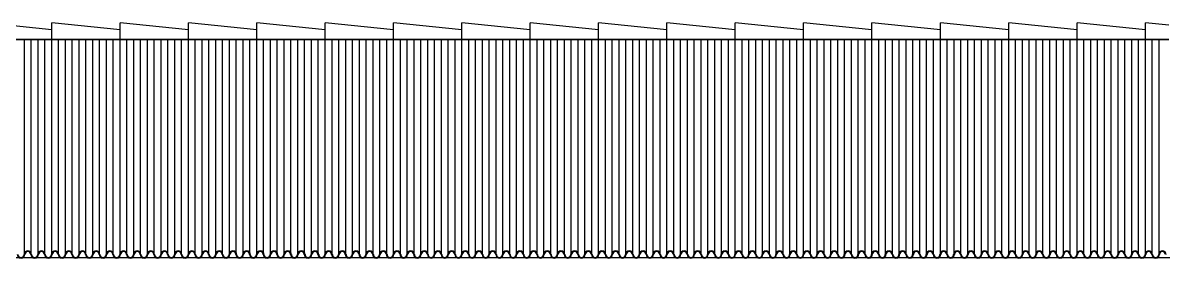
# Model space of a CAD drawing. Extents: x 5924 to 15219, y 2637 to 8140.
# Drawn here: x 10419 to 11253, y 7369 to 7541 of the extents above; entities that cross this region are included whole.
import ezdxf

# ---------------------------------------------------------------- set-up
doc = ezdxf.new("R2010")
doc.units = 0
doc.header["$LTSCALE"] = 35
for name, color, linetype in [('GERAL', 7, 'CONTINUOUS'), ('HACHURA', 13, 'CONTINUOUS'), ('INDCORTE', 2, 'CONTINUOUS'), ('LINVISTA', 13, 'CONTINUOUS')]:
    doc.layers.add(name, color=color, linetype=linetype)

msp = doc.modelspace()

# ---------------------------------------------------------------- linework, layer by layer
at = {"layer": 'GERAL'}
for p, q in [((10439.693, 7536.073), (10389.693, 7541.271)), ((10489.693, 7536.073), (10439.693, 7541.271)), ((10439.693, 7529.073), (10439.693, 7541.271)), ((10539.693, 7536.073), (10489.693, 7541.271)), ((10489.693, 7529.073), (10489.693, 7541.271)), ((10589.693, 7536.073), (10539.693, 7541.271)), ((10539.693, 7529.073), (10539.693, 7541.271)), ((10639.693, 7536.073), (10589.693, 7541.271)), ((10589.693, 7529.073), (10589.693, 7541.271)), ((10689.693, 7536.073), (10639.693, 7541.271)), ((10639.693, 7529.073), (10639.693, 7541.271)), ((10739.693, 7536.073), (10689.693, 7541.271)), ((10689.693, 7529.073), (10689.693, 7541.271)), ((10789.693, 7536.073), (10739.693, 7541.271)), ((10739.693, 7529.073), (10739.693, 7541.271)), ((10839.693, 7536.073), (10789.693, 7541.271)), ((10789.693, 7529.073), (10789.693, 7541.271)), ((10889.693, 7536.073), (10839.693, 7541.271)), ((10839.693, 7529.073), (10839.693, 7541.271)), ((10939.693, 7536.073), (10889.693, 7541.271)), ((10889.693, 7529.073), (10889.693, 7541.271)), ((10989.693, 7536.073), (10939.693, 7541.271)), ((10939.693, 7529.073), (10939.693, 7541.271)), ((11039.693, 7536.073), (10989.693, 7541.271)), ((10989.693, 7529.073), (10989.693, 7541.271)), ((11089.693, 7536.073), (11039.693, 7541.271)), ((11039.693, 7529.073), (11039.693, 7541.271)), ((11139.693, 7536.073), (11089.693, 7541.271)), ((11089.693, 7529.073), (11089.693, 7541.271)), ((11189.693, 7536.073), (11139.693, 7541.271)), ((11139.693, 7529.073), (11139.693, 7541.271)), ((11239.693, 7536.073), (11189.693, 7541.271)), ((11189.693, 7529.073), (11189.693, 7541.271)), ((11256.937, 7539.478), (11239.693, 7541.271)), ((11239.693, 7529.073), (11239.693, 7541.271)), ((10439.693, 7529.073), (10439.693, 7536.073)), ((10489.693, 7529.073), (10489.693, 7536.073)), ((10539.693, 7529.073), (10539.693, 7536.073)), ((10589.693, 7529.073), (10589.693, 7536.073)), ((10639.693, 7529.073), (10639.693, 7536.073)), ((10689.693, 7529.073), (10689.693, 7536.073)), ((10739.693, 7529.073), (10739.693, 7536.073)), ((10789.693, 7529.073), (10789.693, 7536.073)), ((10839.693, 7529.073), (10839.693, 7536.073)), ((10889.693, 7529.073), (10889.693, 7536.073)), ((10939.693, 7529.073), (10939.693, 7536.073)), ((10989.693, 7529.073), (10989.693, 7536.073)), ((11039.693, 7529.073), (11039.693, 7536.073)), ((11089.693, 7529.073), (11089.693, 7536.073)), ((11139.693, 7529.073), (11139.693, 7536.073)), ((11189.693, 7529.073), (11189.693, 7536.073)), ((11239.693, 7529.073), (11239.693, 7536.073)), ((10389.693, 7529.073), (10439.693, 7529.073)), ((10439.693, 7529.073), (10489.693, 7529.073)), ((10489.693, 7529.073), (10539.693, 7529.073)), ((10539.693, 7529.073), (10589.693, 7529.073)), ((10589.693, 7529.073), (10639.693, 7529.073)), ((10639.693, 7529.073), (10689.693, 7529.073)), ((10689.693, 7529.073), (10739.693, 7529.073)), ((10739.693, 7529.073), (10789.693, 7529.073)), ((10789.693, 7529.073), (10839.693, 7529.073)), ((10839.693, 7529.073), (10889.693, 7529.073)), ((10889.693, 7529.073), (10939.693, 7529.073)), ((10939.693, 7529.073), (10989.693, 7529.073)), ((10989.693, 7529.073), (11039.693, 7529.073)), ((11039.693, 7529.073), (11089.693, 7529.073)), ((11089.693, 7529.073), (11139.693, 7529.073)), ((11139.693, 7529.073), (11189.693, 7529.073)), ((11189.693, 7529.073), (11239.693, 7529.073)), ((11239.693, 7529.073), (11256.937, 7529.073))]:
    msp.add_line(p, q, dxfattribs=at)
at = {"layer": 'HACHURA'}
for p, q in [((10419.693, 7371.411), (10419.693, 7373.862)), ((10419.693, 7372.508), (10419.693, 7373.862)), ((10429.693, 7371.411), (10429.693, 7373.862)), ((10429.693, 7372.508), (10429.693, 7373.862)), ((10439.693, 7371.411), (10439.693, 7373.862)), ((10439.693, 7372.508), (10439.693, 7373.862)), ((10449.693, 7371.411), (10449.693, 7373.862)), ((10449.693, 7372.508), (10449.693, 7373.862)), ((10459.693, 7371.411), (10459.693, 7373.862)), ((10459.693, 7372.508), (10459.693, 7373.862)), ((10469.693, 7371.411), (10469.693, 7373.862)), ((10469.693, 7372.508), (10469.693, 7373.862)), ((10479.693, 7371.411), (10479.693, 7373.862)), ((10479.693, 7372.508), (10479.693, 7373.862)), ((10489.693, 7371.411), (10489.693, 7373.862)), ((10489.693, 7372.508), (10489.693, 7373.862)), ((10499.693, 7371.411), (10499.693, 7373.862)), ((10499.693, 7372.508), (10499.693, 7373.862)), ((10509.693, 7371.411), (10509.693, 7373.862)), ((10509.693, 7372.508), (10509.693, 7373.862)), ((10519.693, 7371.411), (10519.693, 7373.862)), ((10519.693, 7372.508), (10519.693, 7373.862)), ((10529.693, 7371.411), (10529.693, 7373.862)), ((10529.693, 7372.508), (10529.693, 7373.862)), ((10539.693, 7371.411), (10539.693, 7373.862)), ((10539.693, 7372.508), (10539.693, 7373.862)), ((10549.693, 7371.411), (10549.693, 7373.862)), ((10549.693, 7372.508), (10549.693, 7373.862)), ((10559.693, 7371.411), (10559.693, 7373.862)), ((10559.693, 7372.508), (10559.693, 7373.862)), ((10569.693, 7371.411), (10569.693, 7373.862)), ((10569.693, 7372.508), (10569.693, 7373.862)), ((10579.693, 7371.411), (10579.693, 7373.862)), ((10579.693, 7372.508), (10579.693, 7373.862)), ((10589.693, 7371.411), (10589.693, 7373.862)), ((10589.693, 7372.508), (10589.693, 7373.862)), ((10599.693, 7371.411), (10599.693, 7373.862)), ((10599.693, 7372.508), (10599.693, 7373.862)), ((10609.693, 7371.411), (10609.693, 7373.862)), ((10609.693, 7372.508), (10609.693, 7373.862)), ((10619.693, 7371.411), (10619.693, 7373.862)), ((10619.693, 7372.508), (10619.693, 7373.862)), ((10629.693, 7371.411), (10629.693, 7373.862)), ((10629.693, 7372.508), (10629.693, 7373.862)), ((10639.693, 7371.411), (10639.693, 7373.862)), ((10639.693, 7372.508), (10639.693, 7373.862)), ((10649.693, 7371.411), (10649.693, 7373.862)), ((10649.693, 7372.508), (10649.693, 7373.862)), ((10659.693, 7371.411), (10659.693, 7373.862)), ((10659.693, 7372.508), (10659.693, 7373.862)), ((10669.693, 7371.411), (10669.693, 7373.862)), ((10669.693, 7372.508), (10669.693, 7373.862)), ((10679.693, 7371.411), (10679.693, 7373.862)), ((10679.693, 7372.508), (10679.693, 7373.862)), ((10689.693, 7371.411), (10689.693, 7373.862)), ((10689.693, 7372.508), (10689.693, 7373.862)), ((10699.693, 7371.411), (10699.693, 7373.862)), ((10699.693, 7372.508), (10699.693, 7373.862)), ((10709.693, 7371.411), (10709.693, 7373.862)), ((10709.693, 7372.508), (10709.693, 7373.862)), ((10719.693, 7371.411), (10719.693, 7373.862)), ((10719.693, 7372.508), (10719.693, 7373.862)), ((10729.693, 7371.411), (10729.693, 7373.862)), ((10729.693, 7372.508), (10729.693, 7373.862)), ((10739.693, 7371.411), (10739.693, 7373.862)), ((10739.693, 7372.508), (10739.693, 7373.862)), ((10749.693, 7371.411), (10749.693, 7373.862)), ((10749.693, 7372.508), (10749.693, 7373.862)), ((10759.693, 7371.411), (10759.693, 7373.862)), ((10759.693, 7372.508), (10759.693, 7373.862)), ((10769.693, 7371.411), (10769.693, 7373.862)), ((10769.693, 7372.508), (10769.693, 7373.862)), ((10779.693, 7371.411), (10779.693, 7373.862)), ((10779.693, 7372.508), (10779.693, 7373.862)), ((10789.693, 7371.411), (10789.693, 7373.862)), ((10789.693, 7372.508), (10789.693, 7373.862)), ((10799.693, 7371.411), (10799.693, 7373.862)), ((10799.693, 7372.508), (10799.693, 7373.862)), ((10809.693, 7371.411), (10809.693, 7373.862)), ((10809.693, 7372.508), (10809.693, 7373.862)), ((10819.693, 7371.411), (10819.693, 7373.862)), ((10819.693, 7372.508), (10819.693, 7373.862)), ((10829.693, 7371.411), (10829.693, 7373.862)), ((10829.693, 7372.508), (10829.693, 7373.862)), ((10839.693, 7371.411), (10839.693, 7373.862)), ((10839.693, 7372.508), (10839.693, 7373.862)), ((10849.693, 7371.411), (10849.693, 7373.862)), ((10849.693, 7372.508), (10849.693, 7373.862)), ((10859.693, 7371.411), (10859.693, 7373.862)), ((10859.693, 7372.508), (10859.693, 7373.862)), ((10869.693, 7371.411), (10869.693, 7373.862)), ((10869.693, 7372.508), (10869.693, 7373.862)), ((10879.693, 7371.411), (10879.693, 7373.862)), ((10879.693, 7372.508), (10879.693, 7373.862)), ((10889.693, 7371.411), (10889.693, 7373.862)), ((10889.693, 7372.508), (10889.693, 7373.862)), ((10899.693, 7371.411), (10899.693, 7373.862)), ((10899.693, 7372.508), (10899.693, 7373.862)), ((10909.693, 7371.411), (10909.693, 7373.862)), ((10909.693, 7372.508), (10909.693, 7373.862)), ((10919.693, 7371.411), (10919.693, 7373.862)), ((10919.693, 7372.508), (10919.693, 7373.862)), ((10929.693, 7371.411), (10929.693, 7373.862)), ((10929.693, 7372.508), (10929.693, 7373.862)), ((10939.693, 7371.411), (10939.693, 7373.862)), ((10939.693, 7372.508), (10939.693, 7373.862)), ((10949.693, 7371.411), (10949.693, 7373.862)), ((10949.693, 7372.508), (10949.693, 7373.862)), ((10959.693, 7371.411), (10959.693, 7373.862)), ((10959.693, 7372.508), (10959.693, 7373.862)), ((10969.693, 7371.411), (10969.693, 7373.862)), ((10969.693, 7372.508), (10969.693, 7373.862)), ((10979.693, 7371.411), (10979.693, 7373.862)), ((10979.693, 7372.508), (10979.693, 7373.862)), ((10989.693, 7371.411), (10989.693, 7373.862)), ((10989.693, 7372.508), (10989.693, 7373.862)), ((10999.693, 7371.411), (10999.693, 7373.862)), ((10999.693, 7372.508), (10999.693, 7373.862)), ((11009.693, 7371.411), (11009.693, 7373.862)), ((11009.693, 7372.508), (11009.693, 7373.862)), ((11019.693, 7371.411), (11019.693, 7373.862)), ((11019.693, 7372.508), (11019.693, 7373.862)), ((11029.693, 7371.411), (11029.693, 7373.862)), ((11029.693, 7372.508), (11029.693, 7373.862)), ((11039.693, 7371.411), (11039.693, 7373.862)), ((11039.693, 7372.508), (11039.693, 7373.862)), ((11049.693, 7371.411), (11049.693, 7373.862)), ((11049.693, 7372.508), (11049.693, 7373.862)), ((11059.693, 7371.411), (11059.693, 7373.862)), ((11059.693, 7372.508), (11059.693, 7373.862)), ((11069.693, 7371.411), (11069.693, 7373.862)), ((11069.693, 7372.508), (11069.693, 7373.862)), ((11079.693, 7371.411), (11079.693, 7373.862)), ((11079.693, 7372.508), (11079.693, 7373.862)), ((11089.693, 7371.411), (11089.693, 7373.862)), ((11089.693, 7372.508), (11089.693, 7373.862)), ((11099.693, 7371.411), (11099.693, 7373.862)), ((11099.693, 7372.508), (11099.693, 7373.862)), ((11109.693, 7371.411), (11109.693, 7373.862)), ((11109.693, 7372.508), (11109.693, 7373.862)), ((11119.693, 7371.411), (11119.693, 7373.862)), ((11119.693, 7372.508), (11119.693, 7373.862)), ((11129.693, 7371.411), (11129.693, 7373.862)), ((11129.693, 7372.508), (11129.693, 7373.862)), ((11139.693, 7371.411), (11139.693, 7373.862)), ((11139.693, 7372.508), (11139.693, 7373.862)), ((11149.693, 7371.411), (11149.693, 7373.862)), ((11149.693, 7372.508), (11149.693, 7373.862)), ((11159.693, 7371.411), (11159.693, 7373.862)), ((11159.693, 7372.508), (11159.693, 7373.862)), ((11169.693, 7371.411), (11169.693, 7373.862)), ((11169.693, 7372.508), (11169.693, 7373.862)), ((11179.693, 7371.411), (11179.693, 7373.862)), ((11179.693, 7372.508), (11179.693, 7373.862)), ((11189.693, 7371.411), (11189.693, 7373.862)), ((11189.693, 7372.508), (11189.693, 7373.862)), ((11199.693, 7371.411), (11199.693, 7373.862)), ((11199.693, 7372.508), (11199.693, 7373.862)), ((11209.693, 7371.411), (11209.693, 7373.862)), ((11209.693, 7372.508), (11209.693, 7373.862)), ((11219.693, 7371.411), (11219.693, 7373.862)), ((11219.693, 7372.508), (11219.693, 7373.862)), ((11229.693, 7371.411), (11229.693, 7373.862)), ((11229.693, 7372.508), (11229.693, 7373.862)), ((11239.693, 7371.411), (11239.693, 7373.862)), ((11239.693, 7372.508), (11239.693, 7373.862)), ((11249.693, 7371.411), (11249.693, 7373.862)), ((11249.693, 7372.508), (11249.693, 7373.862))]:
    msp.add_line(p, q, dxfattribs=at)
at = {"layer": 'INDCORTE'}
for p, q in [((11371.839, 7368.959), (7607.465, 7368.959)), ((10419.443, 7371.415), (10419.943, 7371.406)), ((10429.443, 7371.415), (10429.943, 7371.406)), ((10439.443, 7371.415), (10439.943, 7371.406)), ((10449.443, 7371.415), (10449.943, 7371.406)), ((10459.443, 7371.415), (10459.943, 7371.406)), ((10469.443, 7371.415), (10469.943, 7371.406)), ((10479.443, 7371.415), (10479.943, 7371.406)), ((10489.443, 7371.415), (10489.943, 7371.406)), ((10499.443, 7371.415), (10499.943, 7371.406)), ((10509.443, 7371.415), (10509.943, 7371.406)), ((10519.443, 7371.415), (10519.943, 7371.406)), ((10529.443, 7371.415), (10529.943, 7371.406)), ((10539.443, 7371.415), (10539.943, 7371.406)), ((10549.443, 7371.415), (10549.943, 7371.406)), ((10559.443, 7371.415), (10559.943, 7371.406)), ((10569.443, 7371.415), (10569.943, 7371.406)), ((10579.443, 7371.415), (10579.943, 7371.406)), ((10589.443, 7371.415), (10589.943, 7371.406)), ((10599.443, 7371.415), (10599.943, 7371.406)), ((10609.443, 7371.415), (10609.943, 7371.406)), ((10619.443, 7371.415), (10619.943, 7371.406)), ((10629.443, 7371.415), (10629.943, 7371.406)), ((10639.443, 7371.415), (10639.943, 7371.406)), ((10649.443, 7371.415), (10649.943, 7371.406)), ((10659.443, 7371.415), (10659.943, 7371.406)), ((10669.443, 7371.415), (10669.943, 7371.406)), ((10679.443, 7371.415), (10679.943, 7371.406)), ((10689.443, 7371.415), (10689.943, 7371.406)), ((10699.443, 7371.415), (10699.943, 7371.406)), ((10709.443, 7371.415), (10709.943, 7371.406)), ((10719.443, 7371.415), (10719.943, 7371.406)), ((10729.443, 7371.415), (10729.943, 7371.406)), ((10739.443, 7371.415), (10739.943, 7371.406)), ((10749.443, 7371.415), (10749.943, 7371.406)), ((10759.443, 7371.415), (10759.943, 7371.406)), ((10769.443, 7371.415), (10769.943, 7371.406)), ((10779.443, 7371.415), (10779.943, 7371.406)), ((10789.443, 7371.415), (10789.943, 7371.406)), ((10799.443, 7371.415), (10799.943, 7371.406)), ((10809.443, 7371.415), (10809.943, 7371.406)), ((10819.443, 7371.415), (10819.943, 7371.406)), ((10829.443, 7371.415), (10829.943, 7371.406)), ((10839.443, 7371.415), (10839.943, 7371.406)), ((10849.443, 7371.415), (10849.943, 7371.406)), ((10859.443, 7371.415), (10859.943, 7371.406)), ((10869.443, 7371.415), (10869.943, 7371.406)), ((10879.443, 7371.415), (10879.943, 7371.406)), ((10889.443, 7371.415), (10889.943, 7371.406)), ((10899.443, 7371.415), (10899.943, 7371.406)), ((10909.443, 7371.415), (10909.943, 7371.406)), ((10919.443, 7371.415), (10919.943, 7371.406)), ((10929.443, 7371.415), (10929.943, 7371.406)), ((10939.443, 7371.415), (10939.943, 7371.406)), ((10949.443, 7371.415), (10949.943, 7371.406)), ((10959.443, 7371.415), (10959.943, 7371.406)), ((10969.443, 7371.415), (10969.943, 7371.406)), ((10979.443, 7371.415), (10979.943, 7371.406)), ((10989.443, 7371.415), (10989.943, 7371.406)), ((10999.443, 7371.415), (10999.943, 7371.406)), ((11009.443, 7371.415), (11009.943, 7371.406)), ((11019.443, 7371.415), (11019.943, 7371.406)), ((11029.443, 7371.415), (11029.943, 7371.406)), ((11039.443, 7371.415), (11039.943, 7371.406)), ((11049.443, 7371.415), (11049.943, 7371.406)), ((11059.443, 7371.415), (11059.943, 7371.406)), ((11069.443, 7371.415), (11069.943, 7371.406)), ((11079.443, 7371.415), (11079.943, 7371.406)), ((11089.443, 7371.415), (11089.943, 7371.406)), ((11099.443, 7371.415), (11099.943, 7371.406)), ((11109.443, 7371.415), (11109.943, 7371.406)), ((11119.443, 7371.415), (11119.943, 7371.406)), ((11129.443, 7371.415), (11129.943, 7371.406)), ((11139.443, 7371.415), (11139.943, 7371.406)), ((11149.443, 7371.415), (11149.943, 7371.406)), ((11159.443, 7371.415), (11159.943, 7371.406)), ((11169.443, 7371.415), (11169.943, 7371.406)), ((11179.443, 7371.415), (11179.943, 7371.406)), ((11189.443, 7371.415), (11189.943, 7371.406)), ((11199.443, 7371.415), (11199.943, 7371.406)), ((11209.443, 7371.415), (11209.943, 7371.406)), ((11219.443, 7371.415), (11219.943, 7371.406)), ((11229.443, 7371.415), (11229.943, 7371.406)), ((11239.443, 7371.415), (11239.943, 7371.406)), ((11249.443, 7371.415), (11249.943, 7371.406))]:
    msp.add_line(p, q, dxfattribs=at)
for centre, radius, start, end in [((10417.193, 7371.46), 2.75, 181.123519, 358.876481), ((10417.193, 7371.46), 2.25, 181.123519, 358.876481), ((10422.193, 7371.362), 2.75, 1.123519, 178.876481), ((10422.193, 7371.362), 2.25, 1.123519, 178.876481), ((10427.193, 7371.46), 2.75, 181.123519, 358.876481), ((10427.193, 7371.46), 2.25, 181.123519, 358.876481), ((10432.193, 7371.362), 2.75, 1.123519, 178.876481), ((10432.193, 7371.362), 2.25, 1.123519, 178.876481), ((10437.193, 7371.46), 2.75, 181.123519, 358.876481), ((10437.193, 7371.46), 2.25, 181.123519, 358.876481), ((10442.193, 7371.362), 2.75, 1.123519, 178.876481), ((10442.193, 7371.362), 2.25, 1.123519, 178.876481), ((10447.193, 7371.46), 2.75, 181.123519, 358.876481), ((10447.193, 7371.46), 2.25, 181.123519, 358.876481), ((10452.193, 7371.362), 2.75, 1.123519, 178.876481), ((10452.193, 7371.362), 2.25, 1.123519, 178.876481), ((10457.193, 7371.46), 2.75, 181.123519, 358.876481), ((10457.193, 7371.46), 2.25, 181.123519, 358.876481), ((10462.193, 7371.362), 2.75, 1.123519, 178.876481), ((10462.193, 7371.362), 2.25, 1.123519, 178.876481), ((10467.193, 7371.46), 2.75, 181.123519, 358.876481), ((10467.193, 7371.46), 2.25, 181.123519, 358.876481), ((10472.193, 7371.362), 2.75, 1.123519, 178.876481), ((10472.193, 7371.362), 2.25, 1.123519, 178.876481), ((10477.193, 7371.46), 2.75, 181.123519, 358.876481), ((10477.193, 7371.46), 2.25, 181.123519, 358.876481), ((10482.193, 7371.362), 2.75, 1.123519, 178.876481), ((10482.193, 7371.362), 2.25, 1.123519, 178.876481), ((10487.193, 7371.46), 2.75, 181.123519, 358.876481), ((10487.193, 7371.46), 2.25, 181.123519, 358.876481), ((10492.193, 7371.362), 2.75, 1.123519, 178.876481), ((10492.193, 7371.362), 2.25, 1.123519, 178.876481), ((10497.193, 7371.46), 2.75, 181.123519, 358.876481), ((10497.193, 7371.46), 2.25, 181.123519, 358.876481), ((10502.193, 7371.362), 2.75, 1.123519, 178.876481), ((10502.193, 7371.362), 2.25, 1.123519, 178.876481), ((10507.193, 7371.46), 2.75, 181.123519, 358.876481), ((10507.193, 7371.46), 2.25, 181.123519, 358.876481), ((10512.193, 7371.362), 2.75, 1.123519, 178.876481), ((10512.193, 7371.362), 2.25, 1.123519, 178.876481), ((10517.193, 7371.46), 2.75, 181.123519, 358.876481), ((10517.193, 7371.46), 2.25, 181.123519, 358.876481), ((10522.193, 7371.362), 2.75, 1.123519, 178.876481), ((10522.193, 7371.362), 2.25, 1.123519, 178.876481), ((10527.193, 7371.46), 2.75, 181.123519, 358.876481), ((10527.193, 7371.46), 2.25, 181.123519, 358.876481), ((10532.193, 7371.362), 2.75, 1.123519, 178.876481), ((10532.193, 7371.362), 2.25, 1.123519, 178.876481), ((10537.193, 7371.46), 2.75, 181.123519, 358.876481), ((10537.193, 7371.46), 2.25, 181.123519, 358.876481), ((10542.193, 7371.362), 2.75, 1.123519, 178.876481), ((10542.193, 7371.362), 2.25, 1.123519, 178.876481), ((10547.193, 7371.46), 2.75, 181.123519, 358.876481), ((10547.193, 7371.46), 2.25, 181.123519, 358.876481), ((10552.193, 7371.362), 2.75, 1.123519, 178.876481), ((10552.193, 7371.362), 2.25, 1.123519, 178.876481), ((10557.193, 7371.46), 2.75, 181.123519, 358.876481), ((10557.193, 7371.46), 2.25, 181.123519, 358.876481), ((10562.193, 7371.362), 2.75, 1.123519, 178.876481), ((10562.193, 7371.362), 2.25, 1.123519, 178.876481), ((10567.193, 7371.46), 2.75, 181.123519, 358.876481), ((10567.193, 7371.46), 2.25, 181.123519, 358.876481), ((10572.193, 7371.362), 2.75, 1.123519, 178.876481), ((10572.193, 7371.362), 2.25, 1.123519, 178.876481), ((10577.193, 7371.46), 2.75, 181.123519, 358.876481), ((10577.193, 7371.46), 2.25, 181.123519, 358.876481), ((10582.193, 7371.362), 2.75, 1.123519, 178.876481), ((10582.193, 7371.362), 2.25, 1.123519, 178.876481), ((10587.193, 7371.46), 2.75, 181.123519, 358.876481), ((10587.193, 7371.46), 2.25, 181.123519, 358.876481), ((10592.193, 7371.362), 2.75, 1.123519, 178.876481), ((10592.193, 7371.362), 2.25, 1.123519, 178.876481), ((10597.193, 7371.46), 2.75, 181.123519, 358.876481), ((10597.193, 7371.46), 2.25, 181.123519, 358.876481), ((10602.193, 7371.362), 2.75, 1.123519, 178.876481), ((10602.193, 7371.362), 2.25, 1.123519, 178.876481), ((10607.193, 7371.46), 2.75, 181.123519, 358.876481), ((10607.193, 7371.46), 2.25, 181.123519, 358.876481), ((10612.193, 7371.362), 2.75, 1.123519, 178.876481), ((10612.193, 7371.362), 2.25, 1.123519, 178.876481), ((10617.193, 7371.46), 2.75, 181.123519, 358.876481), ((10617.193, 7371.46), 2.25, 181.123519, 358.876481), ((10622.193, 7371.362), 2.75, 1.123519, 178.876481), ((10622.193, 7371.362), 2.25, 1.123519, 178.876481), ((10627.193, 7371.46), 2.75, 181.123519, 358.876481), ((10627.193, 7371.46), 2.25, 181.123519, 358.876481), ((10632.193, 7371.362), 2.75, 1.123519, 178.876481), ((10632.193, 7371.362), 2.25, 1.123519, 178.876481), ((10637.193, 7371.46), 2.75, 181.123519, 358.876481), ((10637.193, 7371.46), 2.25, 181.123519, 358.876481), ((10642.193, 7371.362), 2.75, 1.123519, 178.876481), ((10642.193, 7371.362), 2.25, 1.123519, 178.876481), ((10647.193, 7371.46), 2.75, 181.123519, 358.876481), ((10647.193, 7371.46), 2.25, 181.123519, 358.876481), ((10652.193, 7371.362), 2.75, 1.123519, 178.876481), ((10652.193, 7371.362), 2.25, 1.123519, 178.876481), ((10657.193, 7371.46), 2.75, 181.123519, 358.876481), ((10657.193, 7371.46), 2.25, 181.123519, 358.876481), ((10662.193, 7371.362), 2.75, 1.123519, 178.876481), ((10662.193, 7371.362), 2.25, 1.123519, 178.876481), ((10667.193, 7371.46), 2.75, 181.123519, 358.876481), ((10667.193, 7371.46), 2.25, 181.123519, 358.876481), ((10672.193, 7371.362), 2.75, 1.123519, 178.876481), ((10672.193, 7371.362), 2.25, 1.123519, 178.876481), ((10677.193, 7371.46), 2.75, 181.123519, 358.876481), ((10677.193, 7371.46), 2.25, 181.123519, 358.876481), ((10682.193, 7371.362), 2.75, 1.123519, 178.876481), ((10682.193, 7371.362), 2.25, 1.123519, 178.876481), ((10687.193, 7371.46), 2.75, 181.123519, 358.876481), ((10687.193, 7371.46), 2.25, 181.123519, 358.876481), ((10692.193, 7371.362), 2.75, 1.123519, 178.876481), ((10692.193, 7371.362), 2.25, 1.123519, 178.876481), ((10697.193, 7371.46), 2.75, 181.123519, 358.876481), ((10697.193, 7371.46), 2.25, 181.123519, 358.876481), ((10702.193, 7371.362), 2.75, 1.123519, 178.876481), ((10702.193, 7371.362), 2.25, 1.123519, 178.876481), ((10707.193, 7371.46), 2.75, 181.123519, 358.876481), ((10707.193, 7371.46), 2.25, 181.123519, 358.876481), ((10712.193, 7371.362), 2.75, 1.123519, 178.876481), ((10712.193, 7371.362), 2.25, 1.123519, 178.876481), ((10717.193, 7371.46), 2.75, 181.123519, 358.876481), ((10717.193, 7371.46), 2.25, 181.123519, 358.876481), ((10722.193, 7371.362), 2.75, 1.123519, 178.876481), ((10722.193, 7371.362), 2.25, 1.123519, 178.876481), ((10727.193, 7371.46), 2.75, 181.123519, 358.876481), ((10727.193, 7371.46), 2.25, 181.123519, 358.876481), ((10732.193, 7371.362), 2.75, 1.123519, 178.876481), ((10732.193, 7371.362), 2.25, 1.123519, 178.876481), ((10737.193, 7371.46), 2.75, 181.123519, 358.876481), ((10737.193, 7371.46), 2.25, 181.123519, 358.876481), ((10742.193, 7371.362), 2.75, 1.123519, 178.876481), ((10742.193, 7371.362), 2.25, 1.123519, 178.876481), ((10747.193, 7371.46), 2.75, 181.123519, 358.876481), ((10747.193, 7371.46), 2.25, 181.123519, 358.876481), ((10752.193, 7371.362), 2.75, 1.123519, 178.876481), ((10752.193, 7371.362), 2.25, 1.123519, 178.876481), ((10757.193, 7371.46), 2.75, 181.123519, 358.876481), ((10757.193, 7371.46), 2.25, 181.123519, 358.876481), ((10762.193, 7371.362), 2.75, 1.123519, 178.876481), ((10762.193, 7371.362), 2.25, 1.123519, 178.876481), ((10767.193, 7371.46), 2.75, 181.123519, 358.876481), ((10767.193, 7371.46), 2.25, 181.123519, 358.876481), ((10772.193, 7371.362), 2.75, 1.123519, 178.876481), ((10772.193, 7371.362), 2.25, 1.123519, 178.876481), ((10777.193, 7371.46), 2.75, 181.123519, 358.876481), ((10777.193, 7371.46), 2.25, 181.123519, 358.876481), ((10782.193, 7371.362), 2.75, 1.123519, 178.876481), ((10782.193, 7371.362), 2.25, 1.123519, 178.876481), ((10787.193, 7371.46), 2.75, 181.123519, 358.876481), ((10787.193, 7371.46), 2.25, 181.123519, 358.876481), ((10792.193, 7371.362), 2.75, 1.123519, 178.876481), ((10792.193, 7371.362), 2.25, 1.123519, 178.876481), ((10797.193, 7371.46), 2.75, 181.123519, 358.876481), ((10797.193, 7371.46), 2.25, 181.123519, 358.876481), ((10802.193, 7371.362), 2.75, 1.123519, 178.876481), ((10802.193, 7371.362), 2.25, 1.123519, 178.876481), ((10807.193, 7371.46), 2.75, 181.123519, 358.876481), ((10807.193, 7371.46), 2.25, 181.123519, 358.876481), ((10812.193, 7371.362), 2.75, 1.123519, 178.876481), ((10812.193, 7371.362), 2.25, 1.123519, 178.876481), ((10817.193, 7371.46), 2.75, 181.123519, 358.876481), ((10817.193, 7371.46), 2.25, 181.123519, 358.876481), ((10822.193, 7371.362), 2.75, 1.123519, 178.876481), ((10822.193, 7371.362), 2.25, 1.123519, 178.876481), ((10827.193, 7371.46), 2.75, 181.123519, 358.876481), ((10827.193, 7371.46), 2.25, 181.123519, 358.876481), ((10832.193, 7371.362), 2.75, 1.123519, 178.876481), ((10832.193, 7371.362), 2.25, 1.123519, 178.876481), ((10837.193, 7371.46), 2.75, 181.123519, 358.876481), ((10837.193, 7371.46), 2.25, 181.123519, 358.876481), ((10842.193, 7371.362), 2.75, 1.123519, 178.876481), ((10842.193, 7371.362), 2.25, 1.123519, 178.876481), ((10847.193, 7371.46), 2.75, 181.123519, 358.876481), ((10847.193, 7371.46), 2.25, 181.123519, 358.876481), ((10852.193, 7371.362), 2.75, 1.123519, 178.876481), ((10852.193, 7371.362), 2.25, 1.123519, 178.876481), ((10857.193, 7371.46), 2.75, 181.123519, 358.876481), ((10857.193, 7371.46), 2.25, 181.123519, 358.876481), ((10862.193, 7371.362), 2.75, 1.123519, 178.876481), ((10862.193, 7371.362), 2.25, 1.123519, 178.876481), ((10867.193, 7371.46), 2.75, 181.123519, 358.876481), ((10867.193, 7371.46), 2.25, 181.123519, 358.876481), ((10872.193, 7371.362), 2.75, 1.123519, 178.876481), ((10872.193, 7371.362), 2.25, 1.123519, 178.876481), ((10877.193, 7371.46), 2.75, 181.123519, 358.876481), ((10877.193, 7371.46), 2.25, 181.123519, 358.876481), ((10882.193, 7371.362), 2.75, 1.123519, 178.876481), ((10882.193, 7371.362), 2.25, 1.123519, 178.876481), ((10887.193, 7371.46), 2.75, 181.123519, 358.876481), ((10887.193, 7371.46), 2.25, 181.123519, 358.876481), ((10892.193, 7371.362), 2.75, 1.123519, 178.876481), ((10892.193, 7371.362), 2.25, 1.123519, 178.876481), ((10897.193, 7371.46), 2.75, 181.123519, 358.876481), ((10897.193, 7371.46), 2.25, 181.123519, 358.876481), ((10902.193, 7371.362), 2.75, 1.123519, 178.876481), ((10902.193, 7371.362), 2.25, 1.123519, 178.876481), ((10907.193, 7371.46), 2.75, 181.123519, 358.876481), ((10907.193, 7371.46), 2.25, 181.123519, 358.876481), ((10912.193, 7371.362), 2.75, 1.123519, 178.876481), ((10912.193, 7371.362), 2.25, 1.123519, 178.876481), ((10917.193, 7371.46), 2.75, 181.123519, 358.876481), ((10917.193, 7371.46), 2.25, 181.123519, 358.876481), ((10922.193, 7371.362), 2.75, 1.123519, 178.876481), ((10922.193, 7371.362), 2.25, 1.123519, 178.876481), ((10927.193, 7371.46), 2.75, 181.123519, 358.876481), ((10927.193, 7371.46), 2.25, 181.123519, 358.876481), ((10932.193, 7371.362), 2.75, 1.123519, 178.876481), ((10932.193, 7371.362), 2.25, 1.123519, 178.876481), ((10937.193, 7371.46), 2.75, 181.123519, 358.876481), ((10937.193, 7371.46), 2.25, 181.123519, 358.876481), ((10942.193, 7371.362), 2.75, 1.123519, 178.876481), ((10942.193, 7371.362), 2.25, 1.123519, 178.876481), ((10947.193, 7371.46), 2.75, 181.123519, 358.876481), ((10947.193, 7371.46), 2.25, 181.123519, 358.876481), ((10952.193, 7371.362), 2.75, 1.123519, 178.876481), ((10952.193, 7371.362), 2.25, 1.123519, 178.876481), ((10957.193, 7371.46), 2.75, 181.123519, 358.876481), ((10957.193, 7371.46), 2.25, 181.123519, 358.876481), ((10962.193, 7371.362), 2.75, 1.123519, 178.876481), ((10962.193, 7371.362), 2.25, 1.123519, 178.876481), ((10967.193, 7371.46), 2.75, 181.123519, 358.876481), ((10967.193, 7371.46), 2.25, 181.123519, 358.876481), ((10972.193, 7371.362), 2.75, 1.123519, 178.876481), ((10972.193, 7371.362), 2.25, 1.123519, 178.876481), ((10977.193, 7371.46), 2.75, 181.123519, 358.876481), ((10977.193, 7371.46), 2.25, 181.123519, 358.876481), ((10982.193, 7371.362), 2.75, 1.123519, 178.876481), ((10982.193, 7371.362), 2.25, 1.123519, 178.876481), ((10987.193, 7371.46), 2.75, 181.123519, 358.876481), ((10987.193, 7371.46), 2.25, 181.123519, 358.876481), ((10992.193, 7371.362), 2.75, 1.123519, 178.876481), ((10992.193, 7371.362), 2.25, 1.123519, 178.876481), ((10997.193, 7371.46), 2.75, 181.123519, 358.876481), ((10997.193, 7371.46), 2.25, 181.123519, 358.876481), ((11002.193, 7371.362), 2.75, 1.123519, 178.876481), ((11002.193, 7371.362), 2.25, 1.123519, 178.876481), ((11007.193, 7371.46), 2.75, 181.123519, 358.876481), ((11007.193, 7371.46), 2.25, 181.123519, 358.876481), ((11012.193, 7371.362), 2.75, 1.123519, 178.876481), ((11012.193, 7371.362), 2.25, 1.123519, 178.876481), ((11017.193, 7371.46), 2.75, 181.123519, 358.876481), ((11017.193, 7371.46), 2.25, 181.123519, 358.876481), ((11022.193, 7371.362), 2.75, 1.123519, 178.876481), ((11022.193, 7371.362), 2.25, 1.123519, 178.876481), ((11027.193, 7371.46), 2.75, 181.123519, 358.876481), ((11027.193, 7371.46), 2.25, 181.123519, 358.876481), ((11032.193, 7371.362), 2.75, 1.123519, 178.876481), ((11032.193, 7371.362), 2.25, 1.123519, 178.876481), ((11037.193, 7371.46), 2.75, 181.123519, 358.876481), ((11037.193, 7371.46), 2.25, 181.123519, 358.876481), ((11042.193, 7371.362), 2.75, 1.123519, 178.876481), ((11042.193, 7371.362), 2.25, 1.123519, 178.876481), ((11047.193, 7371.46), 2.75, 181.123519, 358.876481), ((11047.193, 7371.46), 2.25, 181.123519, 358.876481), ((11052.193, 7371.362), 2.75, 1.123519, 178.876481), ((11052.193, 7371.362), 2.25, 1.123519, 178.876481), ((11057.193, 7371.46), 2.75, 181.123519, 358.876481), ((11057.193, 7371.46), 2.25, 181.123519, 358.876481), ((11062.193, 7371.362), 2.75, 1.123519, 178.876481), ((11062.193, 7371.362), 2.25, 1.123519, 178.876481), ((11067.193, 7371.46), 2.75, 181.123519, 358.876481), ((11067.193, 7371.46), 2.25, 181.123519, 358.876481), ((11072.193, 7371.362), 2.75, 1.123519, 178.876481), ((11072.193, 7371.362), 2.25, 1.123519, 178.876481), ((11077.193, 7371.46), 2.75, 181.123519, 358.876481), ((11077.193, 7371.46), 2.25, 181.123519, 358.876481), ((11082.193, 7371.362), 2.75, 1.123519, 178.876481), ((11082.193, 7371.362), 2.25, 1.123519, 178.876481), ((11087.193, 7371.46), 2.75, 181.123519, 358.876481), ((11087.193, 7371.46), 2.25, 181.123519, 358.876481), ((11092.193, 7371.362), 2.75, 1.123519, 178.876481), ((11092.193, 7371.362), 2.25, 1.123519, 178.876481), ((11097.193, 7371.46), 2.75, 181.123519, 358.876481), ((11097.193, 7371.46), 2.25, 181.123519, 358.876481), ((11102.193, 7371.362), 2.75, 1.123519, 178.876481), ((11102.193, 7371.362), 2.25, 1.123519, 178.876481), ((11107.193, 7371.46), 2.75, 181.123519, 358.876481), ((11107.193, 7371.46), 2.25, 181.123519, 358.876481), ((11112.193, 7371.362), 2.75, 1.123519, 178.876481), ((11112.193, 7371.362), 2.25, 1.123519, 178.876481), ((11117.193, 7371.46), 2.75, 181.123519, 358.876481), ((11117.193, 7371.46), 2.25, 181.123519, 358.876481), ((11122.193, 7371.362), 2.75, 1.123519, 178.876481), ((11122.193, 7371.362), 2.25, 1.123519, 178.876481), ((11127.193, 7371.46), 2.75, 181.123519, 358.876481), ((11127.193, 7371.46), 2.25, 181.123519, 358.876481), ((11132.193, 7371.362), 2.75, 1.123519, 178.876481), ((11132.193, 7371.362), 2.25, 1.123519, 178.876481), ((11137.193, 7371.46), 2.75, 181.123519, 358.876481), ((11137.193, 7371.46), 2.25, 181.123519, 358.876481), ((11142.193, 7371.362), 2.75, 1.123519, 178.876481), ((11142.193, 7371.362), 2.25, 1.123519, 178.876481), ((11147.193, 7371.46), 2.75, 181.123519, 358.876481), ((11147.193, 7371.46), 2.25, 181.123519, 358.876481), ((11152.193, 7371.362), 2.75, 1.123519, 178.876481), ((11152.193, 7371.362), 2.25, 1.123519, 178.876481), ((11157.193, 7371.46), 2.75, 181.123519, 358.876481), ((11157.193, 7371.46), 2.25, 181.123519, 358.876481), ((11162.193, 7371.362), 2.75, 1.123519, 178.876481), ((11162.193, 7371.362), 2.25, 1.123519, 178.876481), ((11167.193, 7371.46), 2.75, 181.123519, 358.876481), ((11167.193, 7371.46), 2.25, 181.123519, 358.876481), ((11172.193, 7371.362), 2.75, 1.123519, 178.876481), ((11172.193, 7371.362), 2.25, 1.123519, 178.876481), ((11177.193, 7371.46), 2.75, 181.123519, 358.876481), ((11177.193, 7371.46), 2.25, 181.123519, 358.876481), ((11182.193, 7371.362), 2.75, 1.123519, 178.876481), ((11182.193, 7371.362), 2.25, 1.123519, 178.876481), ((11187.193, 7371.46), 2.75, 181.123519, 358.876481), ((11187.193, 7371.46), 2.25, 181.123519, 358.876481), ((11192.193, 7371.362), 2.75, 1.123519, 178.876481), ((11192.193, 7371.362), 2.25, 1.123519, 178.876481), ((11197.193, 7371.46), 2.75, 181.123519, 358.876481), ((11197.193, 7371.46), 2.25, 181.123519, 358.876481), ((11202.193, 7371.362), 2.75, 1.123519, 178.876481), ((11202.193, 7371.362), 2.25, 1.123519, 178.876481), ((11207.193, 7371.46), 2.75, 181.123519, 358.876481), ((11207.193, 7371.46), 2.25, 181.123519, 358.876481), ((11212.193, 7371.362), 2.75, 1.123519, 178.876481), ((11212.193, 7371.362), 2.25, 1.123519, 178.876481), ((11217.193, 7371.46), 2.75, 181.123519, 358.876481), ((11217.193, 7371.46), 2.25, 181.123519, 358.876481), ((11222.193, 7371.362), 2.75, 1.123519, 178.876481), ((11222.193, 7371.362), 2.25, 1.123519, 178.876481), ((11227.193, 7371.46), 2.75, 181.123519, 358.876481), ((11227.193, 7371.46), 2.25, 181.123519, 358.876481), ((11232.193, 7371.362), 2.75, 1.123519, 178.876481), ((11232.193, 7371.362), 2.25, 1.123519, 178.876481), ((11237.193, 7371.46), 2.75, 181.123519, 358.876481), ((11237.193, 7371.46), 2.25, 181.123519, 358.876481), ((11242.193, 7371.362), 2.75, 1.123519, 178.876481), ((11242.193, 7371.362), 2.25, 1.123519, 178.876481), ((11247.193, 7371.46), 2.75, 181.123519, 358.876481), ((11247.193, 7371.46), 2.25, 181.123519, 358.876481), ((11252.193, 7371.362), 2.75, 1.123519, 178.876481), ((11252.193, 7371.362), 2.25, 1.123519, 178.876481)]:
    msp.add_arc(centre, radius, start, end, dxfattribs=at)
at = {"layer": 'LINVISTA'}
for p, q in [((11256.937, 7529.073), (7607.465, 7529.073)), ((10419.693, 7371.411), (10419.693, 7529.073)), ((10419.693, 7372.508), (10419.693, 7529.073)), ((10424.693, 7372.508), (10424.693, 7529.073)), ((10429.693, 7371.411), (10429.693, 7529.073)), ((10429.693, 7372.508), (10429.693, 7529.073)), ((10434.693, 7372.508), (10434.693, 7529.073)), ((10439.693, 7371.411), (10439.693, 7529.073)), ((10439.693, 7372.508), (10439.693, 7529.073)), ((10444.693, 7372.508), (10444.693, 7529.073)), ((10449.693, 7371.411), (10449.693, 7529.073)), ((10449.693, 7372.508), (10449.693, 7529.073)), ((10454.693, 7372.508), (10454.693, 7529.073)), ((10459.693, 7371.411), (10459.693, 7529.073)), ((10459.693, 7372.508), (10459.693, 7529.073)), ((10464.693, 7372.508), (10464.693, 7529.073)), ((10469.693, 7371.411), (10469.693, 7529.073)), ((10469.693, 7372.508), (10469.693, 7529.073)), ((10474.693, 7372.508), (10474.693, 7529.073)), ((10479.693, 7371.411), (10479.693, 7529.073)), ((10479.693, 7372.508), (10479.693, 7529.073)), ((10484.693, 7372.508), (10484.693, 7529.073)), ((10489.693, 7371.411), (10489.693, 7529.073)), ((10489.693, 7372.508), (10489.693, 7529.073)), ((10494.693, 7372.508), (10494.693, 7529.073)), ((10499.693, 7371.411), (10499.693, 7529.073)), ((10499.693, 7372.508), (10499.693, 7529.073)), ((10504.693, 7372.508), (10504.693, 7529.073)), ((10509.693, 7371.411), (10509.693, 7529.073)), ((10509.693, 7372.508), (10509.693, 7529.073)), ((10514.693, 7372.508), (10514.693, 7529.073)), ((10519.693, 7371.411), (10519.693, 7529.073)), ((10519.693, 7372.508), (10519.693, 7529.073)), ((10524.693, 7372.508), (10524.693, 7529.073)), ((10529.693, 7371.411), (10529.693, 7529.073)), ((10529.693, 7372.508), (10529.693, 7529.073)), ((10534.693, 7372.508), (10534.693, 7529.073)), ((10539.693, 7371.411), (10539.693, 7529.073)), ((10539.693, 7372.508), (10539.693, 7529.073)), ((10544.693, 7372.508), (10544.693, 7529.073)), ((10549.693, 7371.411), (10549.693, 7529.073)), ((10549.693, 7372.508), (10549.693, 7529.073)), ((10554.693, 7372.508), (10554.693, 7529.073)), ((10559.693, 7371.411), (10559.693, 7529.073)), ((10559.693, 7372.508), (10559.693, 7529.073)), ((10564.693, 7372.508), (10564.693, 7529.073)), ((10569.693, 7371.411), (10569.693, 7529.073)), ((10569.693, 7372.508), (10569.693, 7529.073)), ((10574.693, 7372.508), (10574.693, 7529.073)), ((10579.693, 7371.411), (10579.693, 7529.073)), ((10579.693, 7372.508), (10579.693, 7529.073)), ((10584.693, 7372.508), (10584.693, 7529.073)), ((10589.693, 7371.411), (10589.693, 7529.073)), ((10589.693, 7372.508), (10589.693, 7529.073)), ((10594.693, 7372.508), (10594.693, 7529.073)), ((10599.693, 7371.411), (10599.693, 7529.073)), ((10599.693, 7372.508), (10599.693, 7529.073)), ((10604.693, 7372.508), (10604.693, 7529.073)), ((10609.693, 7371.411), (10609.693, 7529.073)), ((10609.693, 7372.508), (10609.693, 7529.073)), ((10614.693, 7372.508), (10614.693, 7529.073)), ((10619.693, 7371.411), (10619.693, 7529.073)), ((10619.693, 7372.508), (10619.693, 7529.073)), ((10624.693, 7372.508), (10624.693, 7529.073)), ((10629.693, 7371.411), (10629.693, 7529.073)), ((10629.693, 7372.508), (10629.693, 7529.073)), ((10634.693, 7372.508), (10634.693, 7529.073)), ((10639.693, 7371.411), (10639.693, 7529.073)), ((10639.693, 7372.508), (10639.693, 7529.073)), ((10644.693, 7372.508), (10644.693, 7529.073)), ((10649.693, 7371.411), (10649.693, 7529.073)), ((10649.693, 7372.508), (10649.693, 7529.073)), ((10654.693, 7372.508), (10654.693, 7529.073)), ((10659.693, 7371.411), (10659.693, 7529.073)), ((10659.693, 7372.508), (10659.693, 7529.073)), ((10664.693, 7372.508), (10664.693, 7529.073)), ((10669.693, 7371.411), (10669.693, 7529.073)), ((10669.693, 7372.508), (10669.693, 7529.073)), ((10674.693, 7372.508), (10674.693, 7529.073)), ((10679.693, 7371.411), (10679.693, 7529.073)), ((10679.693, 7372.508), (10679.693, 7529.073)), ((10684.693, 7372.508), (10684.693, 7529.073)), ((10689.693, 7371.411), (10689.693, 7529.073)), ((10689.693, 7372.508), (10689.693, 7529.073)), ((10694.693, 7372.508), (10694.693, 7529.073)), ((10699.693, 7371.411), (10699.693, 7529.073)), ((10699.693, 7372.508), (10699.693, 7529.073)), ((10704.693, 7372.508), (10704.693, 7529.073)), ((10709.693, 7371.411), (10709.693, 7529.073)), ((10709.693, 7372.508), (10709.693, 7529.073)), ((10714.693, 7372.508), (10714.693, 7529.073)), ((10719.693, 7371.411), (10719.693, 7529.073)), ((10719.693, 7372.508), (10719.693, 7529.073)), ((10724.693, 7372.508), (10724.693, 7529.073)), ((10729.693, 7371.411), (10729.693, 7529.073)), ((10729.693, 7372.508), (10729.693, 7529.073)), ((10734.693, 7372.508), (10734.693, 7529.073)), ((10739.693, 7371.411), (10739.693, 7529.073)), ((10739.693, 7372.508), (10739.693, 7529.073)), ((10744.693, 7372.508), (10744.693, 7529.073)), ((10749.693, 7371.411), (10749.693, 7529.073)), ((10749.693, 7372.508), (10749.693, 7529.073)), ((10754.693, 7372.508), (10754.693, 7529.073)), ((10759.693, 7371.411), (10759.693, 7529.073)), ((10759.693, 7372.508), (10759.693, 7529.073)), ((10764.693, 7372.508), (10764.693, 7529.073)), ((10769.693, 7371.411), (10769.693, 7529.073)), ((10769.693, 7372.508), (10769.693, 7529.073)), ((10774.693, 7372.508), (10774.693, 7529.073)), ((10779.693, 7371.411), (10779.693, 7529.073)), ((10779.693, 7372.508), (10779.693, 7529.073)), ((10784.693, 7372.508), (10784.693, 7529.073)), ((10789.693, 7371.411), (10789.693, 7529.073)), ((10789.693, 7372.508), (10789.693, 7529.073)), ((10794.693, 7372.508), (10794.693, 7529.073)), ((10799.693, 7371.411), (10799.693, 7529.073)), ((10799.693, 7372.508), (10799.693, 7529.073)), ((10804.693, 7372.508), (10804.693, 7529.073)), ((10809.693, 7371.411), (10809.693, 7529.073)), ((10809.693, 7372.508), (10809.693, 7529.073)), ((10814.693, 7372.508), (10814.693, 7529.073)), ((10819.693, 7371.411), (10819.693, 7529.073)), ((10819.693, 7372.508), (10819.693, 7529.073)), ((10824.693, 7372.508), (10824.693, 7529.073)), ((10829.693, 7371.411), (10829.693, 7529.073)), ((10829.693, 7372.508), (10829.693, 7529.073)), ((10834.693, 7372.508), (10834.693, 7529.073)), ((10839.693, 7371.411), (10839.693, 7529.073)), ((10839.693, 7372.508), (10839.693, 7529.073)), ((10844.693, 7372.508), (10844.693, 7529.073)), ((10849.693, 7371.411), (10849.693, 7529.073)), ((10849.693, 7372.508), (10849.693, 7529.073)), ((10854.693, 7372.508), (10854.693, 7529.073)), ((10859.693, 7371.411), (10859.693, 7529.073)), ((10859.693, 7372.508), (10859.693, 7529.073)), ((10864.693, 7372.508), (10864.693, 7529.073)), ((10869.693, 7371.411), (10869.693, 7529.073)), ((10869.693, 7372.508), (10869.693, 7529.073)), ((10874.693, 7372.508), (10874.693, 7529.073)), ((10879.693, 7371.411), (10879.693, 7529.073)), ((10879.693, 7372.508), (10879.693, 7529.073)), ((10884.693, 7372.508), (10884.693, 7529.073)), ((10889.693, 7371.411), (10889.693, 7529.073)), ((10889.693, 7372.508), (10889.693, 7529.073)), ((10894.693, 7372.508), (10894.693, 7529.073)), ((10899.693, 7371.411), (10899.693, 7529.073)), ((10899.693, 7372.508), (10899.693, 7529.073)), ((10904.693, 7372.508), (10904.693, 7529.073)), ((10909.693, 7371.411), (10909.693, 7529.073)), ((10909.693, 7372.508), (10909.693, 7529.073)), ((10914.693, 7372.508), (10914.693, 7529.073)), ((10919.693, 7371.411), (10919.693, 7529.073)), ((10919.693, 7372.508), (10919.693, 7529.073)), ((10924.693, 7372.508), (10924.693, 7529.073)), ((10929.693, 7371.411), (10929.693, 7529.073)), ((10929.693, 7372.508), (10929.693, 7529.073)), ((10934.693, 7372.508), (10934.693, 7529.073)), ((10939.693, 7371.411), (10939.693, 7529.073)), ((10939.693, 7372.508), (10939.693, 7529.073)), ((10944.693, 7372.508), (10944.693, 7529.073)), ((10949.693, 7371.411), (10949.693, 7529.073)), ((10949.693, 7372.508), (10949.693, 7529.073)), ((10954.693, 7372.508), (10954.693, 7529.073)), ((10959.693, 7371.411), (10959.693, 7529.073)), ((10959.693, 7372.508), (10959.693, 7529.073)), ((10964.693, 7372.508), (10964.693, 7529.073)), ((10969.693, 7371.411), (10969.693, 7529.073)), ((10969.693, 7372.508), (10969.693, 7529.073)), ((10974.693, 7372.508), (10974.693, 7529.073)), ((10979.693, 7371.411), (10979.693, 7529.073)), ((10979.693, 7372.508), (10979.693, 7529.073)), ((10984.693, 7372.508), (10984.693, 7529.073)), ((10989.693, 7371.411), (10989.693, 7529.073)), ((10989.693, 7372.508), (10989.693, 7529.073)), ((10994.693, 7372.508), (10994.693, 7529.073)), ((10999.693, 7371.411), (10999.693, 7529.073)), ((10999.693, 7372.508), (10999.693, 7529.073)), ((11004.693, 7372.508), (11004.693, 7529.073)), ((11009.693, 7371.411), (11009.693, 7529.073)), ((11009.693, 7372.508), (11009.693, 7529.073)), ((11014.693, 7372.508), (11014.693, 7529.073)), ((11019.693, 7371.411), (11019.693, 7529.073)), ((11019.693, 7372.508), (11019.693, 7529.073)), ((11024.693, 7372.508), (11024.693, 7529.073)), ((11029.693, 7371.411), (11029.693, 7529.073)), ((11029.693, 7372.508), (11029.693, 7529.073)), ((11034.693, 7372.508), (11034.693, 7529.073)), ((11039.693, 7371.411), (11039.693, 7529.073)), ((11039.693, 7372.508), (11039.693, 7529.073)), ((11044.693, 7372.508), (11044.693, 7529.073)), ((11049.693, 7371.411), (11049.693, 7529.073)), ((11049.693, 7372.508), (11049.693, 7529.073)), ((11054.693, 7372.508), (11054.693, 7529.073)), ((11059.693, 7371.411), (11059.693, 7529.073)), ((11059.693, 7372.508), (11059.693, 7529.073)), ((11064.693, 7372.508), (11064.693, 7529.073)), ((11069.693, 7371.411), (11069.693, 7529.073)), ((11069.693, 7372.508), (11069.693, 7529.073)), ((11074.693, 7372.508), (11074.693, 7529.073)), ((11079.693, 7371.411), (11079.693, 7529.073)), ((11079.693, 7372.508), (11079.693, 7529.073)), ((11084.693, 7372.508), (11084.693, 7529.073)), ((11089.693, 7371.411), (11089.693, 7529.073)), ((11089.693, 7372.508), (11089.693, 7529.073)), ((11094.693, 7372.508), (11094.693, 7529.073)), ((11099.693, 7371.411), (11099.693, 7529.073)), ((11099.693, 7372.508), (11099.693, 7529.073)), ((11104.693, 7372.508), (11104.693, 7529.073)), ((11109.693, 7371.411), (11109.693, 7529.073)), ((11109.693, 7372.508), (11109.693, 7529.073)), ((11114.693, 7372.508), (11114.693, 7529.073)), ((11119.693, 7371.411), (11119.693, 7529.073)), ((11119.693, 7372.508), (11119.693, 7529.073)), ((11124.693, 7372.508), (11124.693, 7529.073)), ((11129.693, 7371.411), (11129.693, 7529.073)), ((11129.693, 7372.508), (11129.693, 7529.073)), ((11134.693, 7372.508), (11134.693, 7529.073)), ((11139.693, 7371.411), (11139.693, 7529.073)), ((11139.693, 7372.508), (11139.693, 7529.073)), ((11144.693, 7372.508), (11144.693, 7529.073)), ((11149.693, 7371.411), (11149.693, 7529.073)), ((11149.693, 7372.508), (11149.693, 7529.073)), ((11154.693, 7372.508), (11154.693, 7529.073)), ((11159.693, 7371.411), (11159.693, 7529.073)), ((11159.693, 7372.508), (11159.693, 7529.073)), ((11164.693, 7372.508), (11164.693, 7529.073)), ((11169.693, 7371.411), (11169.693, 7529.073)), ((11169.693, 7372.508), (11169.693, 7529.073)), ((11174.693, 7372.508), (11174.693, 7529.073)), ((11179.693, 7371.411), (11179.693, 7529.073)), ((11179.693, 7372.508), (11179.693, 7529.073)), ((11184.693, 7372.508), (11184.693, 7529.073)), ((11189.693, 7371.411), (11189.693, 7529.073)), ((11189.693, 7372.508), (11189.693, 7529.073)), ((11194.693, 7372.508), (11194.693, 7529.073)), ((11199.693, 7371.411), (11199.693, 7529.073)), ((11199.693, 7372.508), (11199.693, 7529.073)), ((11204.693, 7372.508), (11204.693, 7529.073)), ((11209.693, 7371.411), (11209.693, 7529.073)), ((11209.693, 7372.508), (11209.693, 7529.073)), ((11214.693, 7372.508), (11214.693, 7529.073)), ((11219.693, 7371.411), (11219.693, 7529.073)), ((11219.693, 7372.508), (11219.693, 7529.073)), ((11224.693, 7372.508), (11224.693, 7529.073)), ((11229.693, 7371.411), (11229.693, 7529.073)), ((11229.693, 7372.508), (11229.693, 7529.073)), ((11234.693, 7372.508), (11234.693, 7529.073)), ((11239.693, 7371.411), (11239.693, 7529.073)), ((11239.693, 7372.508), (11239.693, 7529.073)), ((11244.693, 7372.508), (11244.693, 7529.073)), ((11249.693, 7371.411), (11249.693, 7529.073)), ((11249.693, 7372.508), (11249.693, 7529.073)), ((10424.693, 7372.508), (10424.693, 7373.862)), ((10434.693, 7372.508), (10434.693, 7373.862)), ((10444.693, 7372.508), (10444.693, 7373.862)), ((10454.693, 7372.508), (10454.693, 7373.862)), ((10464.693, 7372.508), (10464.693, 7373.862)), ((10474.693, 7372.508), (10474.693, 7373.862)), ((10484.693, 7372.508), (10484.693, 7373.862)), ((10494.693, 7372.508), (10494.693, 7373.862)), ((10504.693, 7372.508), (10504.693, 7373.862)), ((10514.693, 7372.508), (10514.693, 7373.862)), ((10524.693, 7372.508), (10524.693, 7373.862)), ((10534.693, 7372.508), (10534.693, 7373.862)), ((10544.693, 7372.508), (10544.693, 7373.862)), ((10554.693, 7372.508), (10554.693, 7373.862)), ((10564.693, 7372.508), (10564.693, 7373.862)), ((10574.693, 7372.508), (10574.693, 7373.862)), ((10584.693, 7372.508), (10584.693, 7373.862)), ((10594.693, 7372.508), (10594.693, 7373.862)), ((10604.693, 7372.508), (10604.693, 7373.862)), ((10614.693, 7372.508), (10614.693, 7373.862)), ((10624.693, 7372.508), (10624.693, 7373.862)), ((10634.693, 7372.508), (10634.693, 7373.862)), ((10644.693, 7372.508), (10644.693, 7373.862)), ((10654.693, 7372.508), (10654.693, 7373.862)), ((10664.693, 7372.508), (10664.693, 7373.862)), ((10674.693, 7372.508), (10674.693, 7373.862)), ((10684.693, 7372.508), (10684.693, 7373.862)), ((10694.693, 7372.508), (10694.693, 7373.862)), ((10704.693, 7372.508), (10704.693, 7373.862)), ((10714.693, 7372.508), (10714.693, 7373.862)), ((10724.693, 7372.508), (10724.693, 7373.862)), ((10734.693, 7372.508), (10734.693, 7373.862)), ((10744.693, 7372.508), (10744.693, 7373.862)), ((10754.693, 7372.508), (10754.693, 7373.862)), ((10764.693, 7372.508), (10764.693, 7373.862)), ((10774.693, 7372.508), (10774.693, 7373.862)), ((10784.693, 7372.508), (10784.693, 7373.862)), ((10794.693, 7372.508), (10794.693, 7373.862)), ((10804.693, 7372.508), (10804.693, 7373.862)), ((10814.693, 7372.508), (10814.693, 7373.862)), ((10824.693, 7372.508), (10824.693, 7373.862)), ((10834.693, 7372.508), (10834.693, 7373.862)), ((10844.693, 7372.508), (10844.693, 7373.862)), ((10854.693, 7372.508), (10854.693, 7373.862)), ((10864.693, 7372.508), (10864.693, 7373.862)), ((10874.693, 7372.508), (10874.693, 7373.862)), ((10884.693, 7372.508), (10884.693, 7373.862)), ((10894.693, 7372.508), (10894.693, 7373.862)), ((10904.693, 7372.508), (10904.693, 7373.862)), ((10914.693, 7372.508), (10914.693, 7373.862)), ((10924.693, 7372.508), (10924.693, 7373.862)), ((10934.693, 7372.508), (10934.693, 7373.862)), ((10944.693, 7372.508), (10944.693, 7373.862)), ((10954.693, 7372.508), (10954.693, 7373.862)), ((10964.693, 7372.508), (10964.693, 7373.862)), ((10974.693, 7372.508), (10974.693, 7373.862)), ((10984.693, 7372.508), (10984.693, 7373.862)), ((10994.693, 7372.508), (10994.693, 7373.862)), ((11004.693, 7372.508), (11004.693, 7373.862)), ((11014.693, 7372.508), (11014.693, 7373.862)), ((11024.693, 7372.508), (11024.693, 7373.862)), ((11034.693, 7372.508), (11034.693, 7373.862)), ((11044.693, 7372.508), (11044.693, 7373.862)), ((11054.693, 7372.508), (11054.693, 7373.862)), ((11064.693, 7372.508), (11064.693, 7373.862)), ((11074.693, 7372.508), (11074.693, 7373.862)), ((11084.693, 7372.508), (11084.693, 7373.862)), ((11094.693, 7372.508), (11094.693, 7373.862)), ((11104.693, 7372.508), (11104.693, 7373.862)), ((11114.693, 7372.508), (11114.693, 7373.862)), ((11124.693, 7372.508), (11124.693, 7373.862)), ((11134.693, 7372.508), (11134.693, 7373.862)), ((11144.693, 7372.508), (11144.693, 7373.862)), ((11154.693, 7372.508), (11154.693, 7373.862)), ((11164.693, 7372.508), (11164.693, 7373.862)), ((11174.693, 7372.508), (11174.693, 7373.862)), ((11184.693, 7372.508), (11184.693, 7373.862)), ((11194.693, 7372.508), (11194.693, 7373.862)), ((11204.693, 7372.508), (11204.693, 7373.862)), ((11214.693, 7372.508), (11214.693, 7373.862)), ((11224.693, 7372.508), (11224.693, 7373.862)), ((11234.693, 7372.508), (11234.693, 7373.862)), ((11244.693, 7372.508), (11244.693, 7373.862))]:
    msp.add_line(p, q, dxfattribs=at)

doc.saveas('drawing.dxf')
